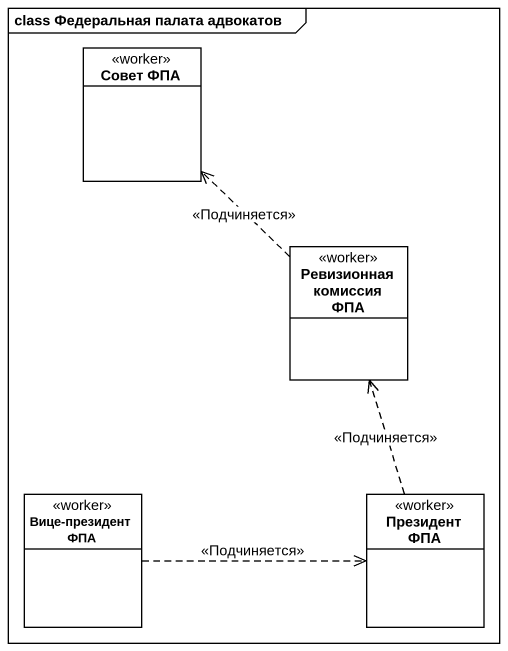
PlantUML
@startuml
mainframe class Федеральная палата адвокатов
hide circle
hide empty members
class "Совет ФПА" as Совет_ФПА <<worker>>
class "Ревизионная комиссия ФПА" as Ревизионная_комиссия_ФПА <<worker>>
class "Вице-президент ФПА" as Вице_президент_ФПА <<worker>>
class "Президент ФПА" as Президент_ФПА <<worker>>
Ревизионная_комиссия_ФПА .up.> Совет_ФПА : <<Подчиняется>>
Вице_президент_ФПА .right.> Президент_ФПА : <<Подчиняется>>
Президент_ФПА .up.> Ревизионная_комиссия_ФПА : <<Подчиняется>>
@enduml
